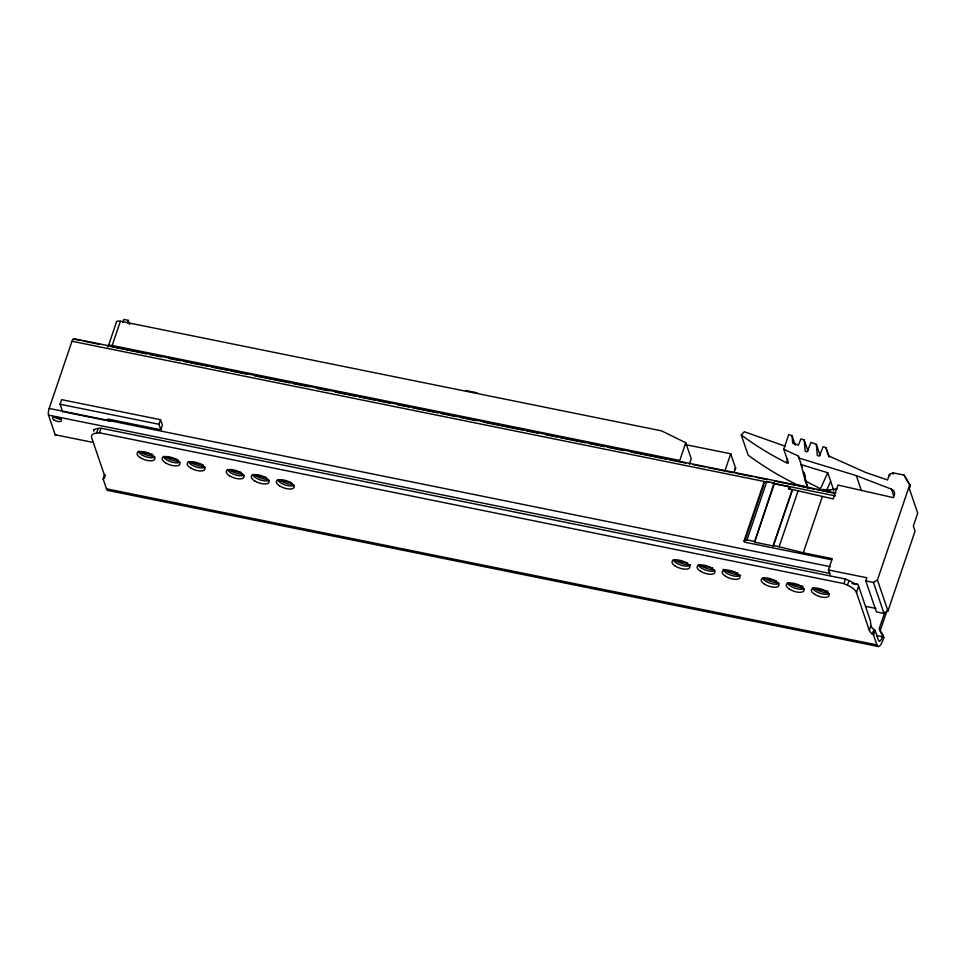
<?xml version="1.0" encoding="UTF-8"?>
<svg xmlns="http://www.w3.org/2000/svg" width="966" height="966" viewBox="0 0 966 966"><rect width="100%" height="100%" fill="white"/><g stroke="black" fill="none" stroke-linecap="round" stroke-linejoin="round"><path stroke-width="1.45" d="M56.185 435.135A5.023 1.377 -78.5 0 1 55.183 434.76L48.505 415.114A5.023 1.377 -78.5 0 1 49.181 408.437L71.979 341.24A5.023 1.377 -78.5 0 1 74.237 339.223L80.154 340.43M63.539 411.794A6.798 1.86 -78.5 0 1 62.404 411.118L60.061 404.247L61.619 399.658L160.537 419.691L162.409 425.185L160.839 429.785L107.902 419.063L108.373 420.427A6.798 1.86 -78.5 0 0 109.508 421.104L111.597 419.836L112.02 420.681L109.146 420.101M108.011 346.963L116.234 322.692A5.325 2.174 18.7 0 1 120.412 321.231L661.444 430.836L685.775 442.73L691.233 458.753L689.374 464.223M107.987 346.251A5.325 2.174 18.7 0 1 112.177 345.502L120.412 321.231M122.863 322.294L123.817 319.456L128.249 320.35L129.649 324.479M127.44 322.741L128.249 320.35M108.603 490.354A14.188 3.876 -78.5 0 1 106.489 488.82L103.157 479.039L103.809 478.436A14.78 6.025 18.7 0 0 104.509 475.381L91.649 437.61A14.78 6.025 18.7 0 1 96.588 433.082L98.146 428.481L101.068 428.216L845.492 579.02L849.029 580.59A14.78 6.025 18.7 0 1 854.886 584.056A18.294 1.22 10.4 0 0 857.554 584.297A14.78 6.025 18.7 0 1 858.629 586.157L870.451 620.897L870.873 625.714A14.78 6.025 18.7 0 0 873.916 629.518L875.099 630.496L878.432 640.289A8.863 2.415 -78.5 0 0 882.441 636.739L882.972 635.169L879.193 628.745L884.868 612.033M96.588 433.082L99.51 432.816L101.068 428.216M103.157 479.039L104.714 474.439M103.809 478.436L104.98 474.982M160.839 429.785L158.979 424.291L160.537 419.691M685.775 442.73L679.75 460.48L112.177 345.502M724.923 470.865L730.707 453.779L685.401 444.601M734.136 472.374L735.585 468.099L730.707 453.779M831.593 559.773L744.388 542.107L744.049 540.9L763.865 482.517L766.799 481.491L774.08 482.964L774.358 483.785L754.555 542.168L773.186 545.947L792.579 489.545L833.235 498.915L837.933 485.053L893.441 497.659L894.311 495.111A5.917 5.156 -18.8 0 0 891.413 489.146L856.311 475.622L798.846 458.041L798.29 455.892A342.797 298.651 -18.8 0 1 783.764 449.202L788.739 434.531L792.048 435.702L795.296 445.241M744.871 540.682L763.708 485.149M744.049 540.9L746.996 539.873L766.799 481.491M754.555 542.168L774.08 482.964M783.764 449.202L788.328 462.533A2.886 0.93 34 0 1 788.304 462.968A2.983 0.966 34.4 0 1 787.568 463.125A3.103 1.014 34.6 0 1 786.735 462.871L787.58 458.729M774.358 483.785L789.222 486.792L788.437 489.086L792.579 489.545M773.186 545.947L792.217 489.859M773.549 545.633L779.103 546.756L798.133 490.668M779.103 546.756L803.277 552.781L822.308 496.693M828.128 492.298L828.876 490.1L837.317 488.627M830.337 575.591L828.417 569.964L832.245 558.65L803.277 552.781M99.51 432.816L843.922 583.621L845.492 579.02M882.972 635.169L883.818 637.645L883.274 639.214A14.188 3.876 -78.5 0 1 876.874 644.89L873.542 635.097L872.358 634.119A14.78 6.025 18.7 0 1 869.315 630.315L856.468 592.544A14.78 6.025 18.7 0 0 847.472 585.191L849.029 580.59M828.417 569.964L866.864 577.753L865.802 580.892L876.355 611.876L884.011 613.434L887.971 610.959L915.056 531.143L913.329 526.072L917.7 513.188L909.344 488.639L910.298 485.813L904.079 475.079L892.934 472.821L889.42 474.403L887.537 479.957L865.681 472.459L828.949 456.024L825.845 447.644L823.153 446.703L819.289 456.169L817.308 455.469L816.342 444.288L811.005 442.404L807.141 451.871L805.161 451.17L804.195 440.001L800.971 438.854L798.387 445.169L792.688 443.153L792.048 435.702M856.468 592.544L858.629 586.157M887.971 610.959L877.43 579.974L909.839 484.437M869.315 630.315L870.873 625.714M872.358 634.119L873.916 629.518M873.542 635.097L875.099 630.496M880.038 631.221L887.126 610.331M827.765 472.76L820.436 488.736L805.27 480.887L801.08 464.598L827.765 472.76L833.887 490.764M826.401 490.631L830.675 481.31M806.465 486.828A411.914 271.132 -42.7 0 1 796.467 484.461A342.797 298.651 -18.8 0 1 748.131 455.119L741.26 434.966L744.327 431.754L785.443 446.292M865.802 580.892L873.469 582.438L877.43 579.974M734.583 469.198L735.657 468.522A5.325 2.174 18.7 0 0 735.585 468.099M822.754 489.376L828.876 490.1M465.672 390.505L477.047 392.812M73.718 338.643L835.771 493.022M83.112 341.022L99.365 344.319M111.175 346.709L146.639 353.894M149.597 354.498L161.419 356.889M168.796 358.386L180.618 360.777M183.576 361.381L208.692 366.464M211.651 367.068L227.904 370.352M230.85 370.956L247.103 374.24M254.493 375.738L289.957 382.922M292.903 383.526L309.156 386.811M316.546 388.308L328.368 390.711M335.757 392.208L356.442 396.398M359.388 396.99L375.641 400.286M378.6 400.878L390.421 403.281M397.811 404.778L409.632 407.169M412.579 407.773L437.695 412.856M440.653 413.46L456.906 416.744M459.864 417.348L476.117 420.633M483.495 422.13L523.391 430.22M526.349 430.812L538.171 433.203M545.548 434.7L557.37 437.103M560.328 437.695L585.444 442.79M588.403 443.382L604.656 446.678M607.602 447.27L623.855 450.567M631.245 452.064L666.709 459.248M669.655 459.84L685.908 463.137M693.298 464.634L705.12 467.025M708.078 467.629L733.194 472.712M736.152 473.316L752.393 476.612M755.352 477.204L767.173 479.595M774.551 481.092L795.211 485.282M798.17 485.874L814.398 489.17M817.357 489.762L833.586 493.058M71.979 341.24L769.045 482.445M772.003 483.048L835.505 495.908M746.996 539.873L754.277 541.346M60.061 404.247L158.979 424.291M49.181 408.437L108.373 420.427M109.726 420.705L830.434 566.704M64.976 412.084L109.508 421.104M48.505 415.114L829.758 573.381A5.023 1.377 -78.5 0 1 829.577 572.44M853.123 583.392L857.554 584.297M851.927 583.452L854.886 584.056M55.183 434.76L93.605 442.537M139.406 451.822L152.7 454.515M166.007 457.208L177.829 459.599M189.638 461.99L202.945 464.694M228.061 469.778L241.355 472.471M253.177 474.861L266.471 477.554M279.778 480.259L291.599 482.65M675.753 560.473L687.575 562.864M699.396 565.255L712.691 567.948M724.512 570.351L737.807 573.043M762.923 578.127L776.229 580.82M789.524 583.512L802.818 586.217M814.64 588.608L827.934 591.301M865.584 606.334L875.933 608.435M876.524 635.543L882.441 636.739M106.489 488.82L876.874 644.89M107.963 490.474L878.348 646.544M843.922 583.621L847.472 585.191M910.298 485.813L904.079 475.079M880.787 632.501L883.818 637.645M789.222 486.792L790.103 488.965M892.934 472.821L893.405 474.197M889.42 474.403L889.891 475.767M891.413 489.146L893.61 495.618M856.311 475.622L861.418 490.619M873.469 582.438L884.011 613.434M825.845 447.644L829.057 457.099M816.342 444.288L820.049 455.191M804.195 440.001L807.902 450.893M798.29 455.892L802.034 466.88M803.893 472.362L805.294 476.455M805.27 480.887L807.697 488.011M763.865 482.517L764.191 483.725M803.797 472.41L807.817 488.011M61.148 419.027A4.733 1.932 18.7 0 1 54.289 416.914M786.252 462.642A342.797 298.651 -18.8 0 1 741.26 434.966M205.106 467.23A9.31 3.792 18.7 0 1 195.832 466.82A9.31 3.792 18.7 0 1 188.37 461.47M180.038 462.159A9.31 3.792 18.7 0 1 170.753 461.736A9.31 3.792 18.7 0 1 163.29 456.399M154.958 457.075A9.31 3.792 18.7 0 1 145.685 456.652A9.31 3.792 18.7 0 1 138.21 451.315M293.241 484.582A13.15 5.361 18.7 0 1 278.619 479.547M294.268 485.294A9.31 3.792 18.7 0 1 284.994 484.884A9.31 3.792 18.7 0 1 277.52 479.534M269.188 480.211A9.31 3.792 18.7 0 1 259.914 479.8A9.31 3.792 18.7 0 1 252.452 474.451M268.162 479.498A13.15 5.361 18.7 0 1 253.539 474.475M690.557 564.724A13.15 5.361 18.7 0 1 674.268 559.7M690.436 565.013A9.31 3.792 18.7 0 1 681.332 565.255A9.31 3.792 18.7 0 1 673.169 559.688M244.12 475.139A9.31 3.792 18.7 0 1 234.835 474.717A9.31 3.792 18.7 0 1 227.372 469.379M243.082 474.415A13.15 5.361 18.7 0 1 228.471 469.391M713.959 569.807A13.15 5.361 18.7 0 1 699.336 564.784M714.985 570.52A9.31 3.792 18.7 0 1 705.711 570.109A9.31 3.792 18.7 0 1 698.237 564.76M740.584 575.168A9.31 3.792 18.7 0 1 730.779 575.181A9.31 3.792 18.7 0 1 723.196 569.191M739.026 574.891A13.15 5.361 18.7 0 1 724.415 569.855M778.041 582.788A13.15 5.361 18.7 0 1 763.418 577.765M779.067 583.5A9.31 3.792 18.7 0 1 770.482 583.319A9.31 3.792 18.7 0 1 762.669 578.441M804.147 588.584A9.31 3.792 18.7 0 1 794.861 588.173A9.31 3.792 18.7 0 1 787.399 582.824M828.188 592.955A13.15 5.361 18.7 0 1 813.577 587.92M829.214 593.667A9.31 3.792 18.7 0 1 819.941 593.245A9.31 3.792 18.7 0 1 812.478 587.908M803.12 587.871A13.15 5.361 18.7 0 1 788.498 582.836M93.811 431.222A14.78 6.025 18.7 0 1 93.678 429.556A18.294 1.22 10.4 0 0 93.956 429.906A14.78 6.025 18.7 0 1 98.146 428.481M153.932 456.363A13.15 5.361 18.7 0 1 139.309 451.327M179 461.434A13.15 5.361 18.7 0 1 164.389 456.411M204.08 466.518A13.15 5.361 18.7 0 1 189.457 461.494M54.241 420.077A4.733 1.932 18.7 0 0 61.522 420.814A4.733 1.932 18.7 0 0 55.388 416.938A4.733 1.932 18.7 0 0 54.241 420.077M190.568 467.894A9.31 3.792 18.7 0 0 204.901 469.343A9.31 3.792 18.7 0 0 192.838 461.712A9.31 3.792 18.7 0 0 190.568 467.894M165.488 462.811A9.31 3.792 18.7 0 0 179.833 464.272A9.31 3.792 18.7 0 0 167.758 456.64A9.31 3.792 18.7 0 0 165.488 462.811M140.408 457.727A9.31 3.792 18.7 0 0 154.753 459.188A9.31 3.792 18.7 0 0 142.69 451.557A9.31 3.792 18.7 0 0 140.408 457.727M279.729 485.958A9.31 3.792 18.7 0 0 294.062 487.407A9.31 3.792 18.7 0 0 282 479.776A9.31 3.792 18.7 0 0 279.729 485.958M254.65 480.875A9.31 3.792 18.7 0 0 268.983 482.324A9.31 3.792 18.7 0 0 256.92 474.704A9.31 3.792 18.7 0 0 254.65 480.875M229.57 475.791A9.31 3.792 18.7 0 0 243.915 477.252A9.31 3.792 18.7 0 0 231.84 469.621A9.31 3.792 18.7 0 0 229.57 475.791M675.367 566.1A9.31 3.792 18.7 0 0 689.7 567.561A9.31 3.792 18.7 0 0 677.637 559.93A9.31 3.792 18.7 0 0 675.367 566.1M725.514 576.255A9.31 3.792 18.7 0 0 739.859 577.716A9.31 3.792 18.7 0 0 727.784 570.085A9.31 3.792 18.7 0 0 725.514 576.255M700.447 571.184A9.31 3.792 18.7 0 0 714.78 572.633A9.31 3.792 18.7 0 0 702.717 565.001A9.31 3.792 18.7 0 0 700.447 571.184M789.596 589.248A9.31 3.792 18.7 0 0 803.941 590.697A9.31 3.792 18.7 0 0 791.878 583.066A9.31 3.792 18.7 0 0 789.596 589.248M764.529 584.164A9.31 3.792 18.7 0 0 778.862 585.613A9.31 3.792 18.7 0 0 766.799 577.994A9.31 3.792 18.7 0 0 764.529 584.164M814.676 594.319A9.31 3.792 18.7 0 0 829.021 595.78A9.31 3.792 18.7 0 0 816.946 588.149A9.31 3.792 18.7 0 0 814.676 594.319"/></g></svg>
